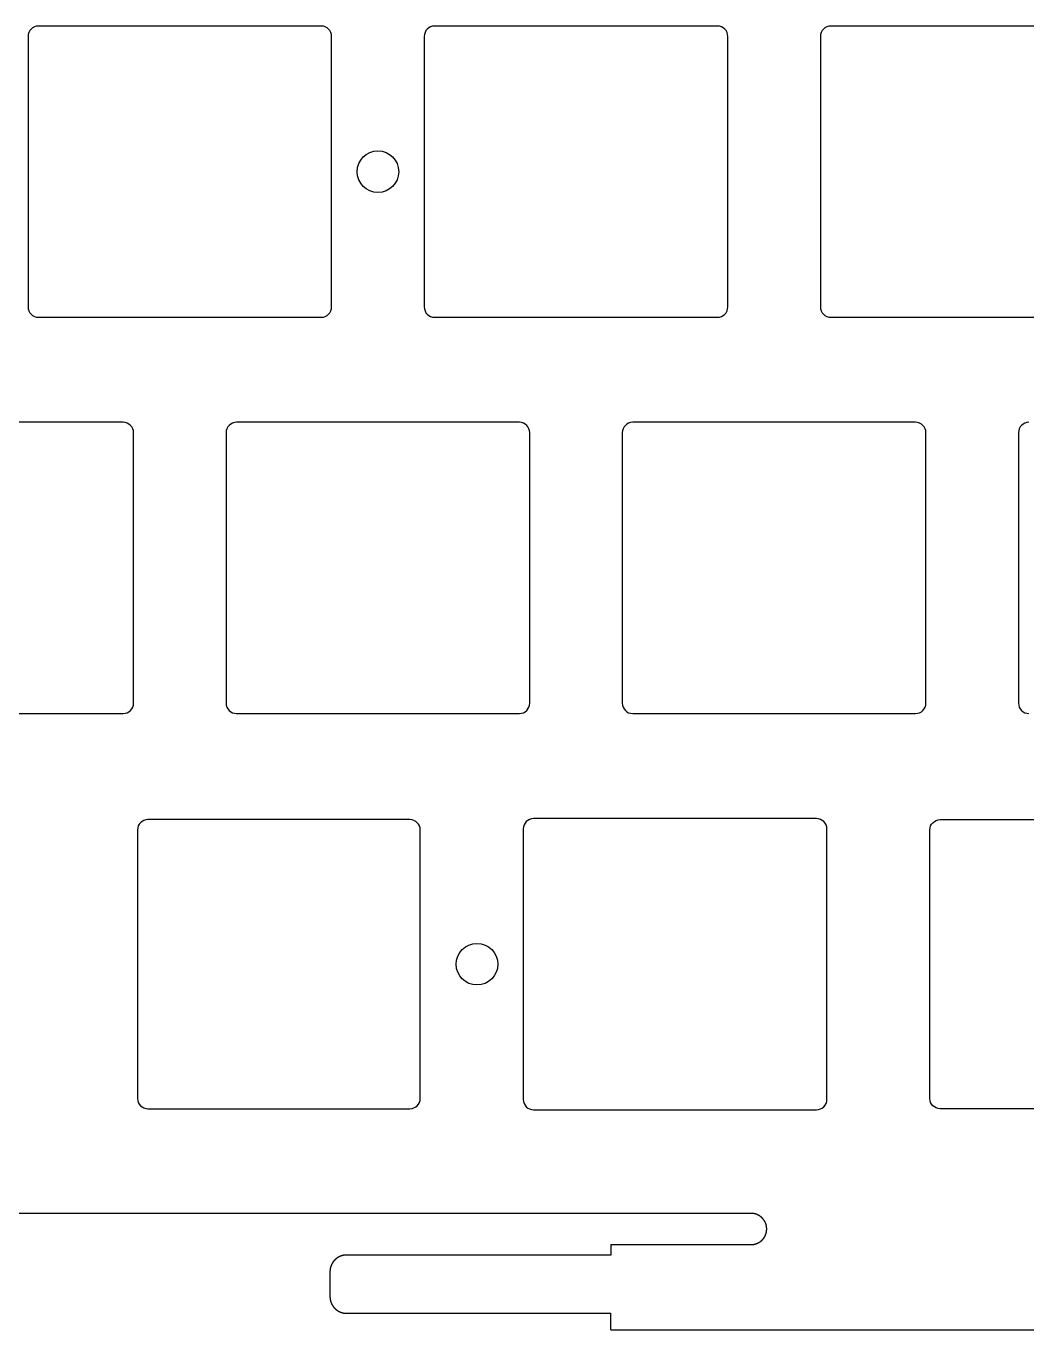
# Model space of a CAD drawing. Header units: millimetres. Extents: x -11 to 340, y -118 to 18.
# Drawn here: x 121.2 to 169.3, y -117.6 to -54.9 of the extents above; entities that cross this region are included whole.
import ezdxf

# ---------------------------------------------------------------- set-up
doc = ezdxf.new("R2010")
doc.units = ezdxf.units.MM
doc.header["$MEASUREMENT"] = 0
doc.layers.get('0').update_dxf_attribs({"linetype": 'CONTINUOUS'})
doc.layers.add('BLACK', color=7, linetype='CONTINUOUS')

msp = doc.modelspace()

# ---------------------------------------------------------------- linework, layer by layer
for points in [[(126.55, -106.4625, 0.414212391), (127.05, -106.9625), (139.65, -106.9625, 0.414212391), (140.15, -106.4625), (140.15, -93.5625, 0.414212391), (139.65, -93.0625), (127.05, -93.0625, 0.414212391), (126.55, -93.5625)], [(159.2, -93.0125), (145.6, -93.0125, 0.414212391), (145.1, -93.5125), (145.1, -106.5125, 0.414212391), (145.6, -107.0125), (159.2, -107.0125, 0.414213562), (159.7, -106.5125), (159.7, -93.5125, 0.414213562)], [(164.65, -106.4625), (164.65, -93.5625, -0.414213562), (165.15, -93.0625), (177.75, -93.0625, -0.414213562), (178.25, -93.5625), (178.25, -106.4625, -0.414213562), (177.75, -106.9625), (165.15, -106.9625, -0.414213562)]]:
    msp.add_lwpolyline(points, format="xyb", close=True)
msp.add_circle((142.875, -100.0125), 1)
at = {"layer": 'BLACK', "linetype": 'Continuous'}
for p, q in [((135.3875, -54.9125), (121.7875, -54.9125)), ((154.4375, -54.9125), (140.8375, -54.9125)), ((173.4875, -54.9125), (159.8875, -54.9125)), ((121.2875, -55.4125), (121.2875, -68.4125)), ((135.8875, -68.4125), (135.8875, -55.4125)), ((140.3375, -55.4125), (140.3375, -68.4125)), ((154.9375, -68.4125), (154.9375, -55.4125)), ((159.3875, -55.4125), (159.3875, -68.4125)), ((121.7875, -68.9125), (135.3875, -68.9125)), ((140.8375, -68.9125), (154.4375, -68.9125)), ((159.8875, -68.9125), (173.4875, -68.9125)), ((125.8625, -73.9625), (112.2625, -73.9625)), ((144.9125, -73.9625), (131.3125, -73.9625)), ((163.9625, -73.9625), (150.3625, -73.9625)), ((126.3625, -87.4625), (126.3625, -74.4625)), ((130.8125, -74.4625), (130.8125, -87.4625)), ((145.4125, -87.4625), (145.4125, -74.4625)), ((149.8625, -74.4625), (149.8625, -87.4625)), ((164.4625, -87.4625), (164.4625, -74.4625)), ((168.9125, -74.4625), (168.9125, -87.4625)), ((112.2625, -87.9625), (125.8625, -87.9625)), ((131.3125, -87.9625), (144.9125, -87.9625)), ((150.3625, -87.9625), (163.9625, -87.9625)), ((156.05625, -111.9925), (111.82757, -111.9925)), ((156.057047, -111.9925), (156.05625, -111.9925)), ((156.060964, -111.992515), (156.057047, -111.9925)), ((156.064876, -111.992549), (156.060964, -111.992515)), ((156.068789, -111.992603), (156.064876, -111.992549)), ((156.072697, -111.992677), (156.068789, -111.992603)), ((156.076604, -111.992771), (156.072697, -111.992677)), ((156.080507, -111.992885), (156.076604, -111.992771)), ((156.084409, -111.993019), (156.080507, -111.992885)), ((156.088306, -111.993173), (156.084409, -111.993019)), ((156.092204, -111.993347), (156.088306, -111.993173)), ((156.096096, -111.99354), (156.092204, -111.993347)), ((156.099987, -111.993754), (156.096096, -111.99354)), ((156.103873, -111.993988), (156.099987, -111.993754)), ((156.107759, -111.994241), (156.103873, -111.993988)), ((156.11164, -111.994514), (156.107759, -111.994241)), ((156.11552, -111.994808), (156.11164, -111.994514)), ((156.119394, -111.995121), (156.11552, -111.994808)), ((156.123268, -111.995453), (156.119394, -111.995121)), ((156.127136, -111.995806), (156.123268, -111.995453)), ((156.131003, -111.996179), (156.127136, -111.995806)), ((156.134864, -111.996571), (156.131003, -111.996179)), ((156.138725, -111.996983), (156.134864, -111.996571)), ((156.14258, -111.997415), (156.138725, -111.996983)), ((156.146433, -111.997866), (156.14258, -111.997415)), ((156.150281, -111.998338), (156.146433, -111.997866)), ((156.154128, -111.998829), (156.150281, -111.998338)), ((156.157968, -111.99934), (156.154128, -111.998829)), ((156.161808, -111.99987), (156.157968, -111.99934)), ((156.165641, -112.00042), (156.161808, -111.99987)), ((156.169472, -112.00099), (156.165641, -112.00042)), ((156.173298, -112.00158), (156.169472, -112.00099)), ((156.177121, -112.002189), (156.173298, -112.00158)), ((156.180939, -112.002818), (156.177121, -112.002189)), ((156.184754, -112.003466), (156.180939, -112.002818)), ((156.188563, -112.004134), (156.184754, -112.003466)), ((156.192371, -112.004822), (156.188563, -112.004134)), ((156.196171, -112.005529), (156.192371, -112.004822)), ((156.19997, -112.006256), (156.196171, -112.005529)), ((156.203762, -112.007002), (156.19997, -112.006256)), ((156.207551, -112.007768), (156.203762, -112.007002)), ((156.211334, -112.008553), (156.207551, -112.007768)), ((156.215115, -112.009358), (156.211334, -112.008553)), ((156.218888, -112.010182), (156.215115, -112.009358)), ((156.222659, -112.011026), (156.218888, -112.010182)), ((156.226423, -112.011889), (156.222659, -112.011026)), ((156.230184, -112.012772), (156.226423, -112.011889)), ((156.233938, -112.013674), (156.230184, -112.012772)), ((156.23769, -112.014596), (156.233938, -112.013674)), ((156.241433, -112.015536), (156.23769, -112.014596)), ((156.245174, -112.016496), (156.241433, -112.015536)), ((156.248908, -112.017476), (156.245174, -112.016496)), ((156.252638, -112.018475), (156.248908, -112.017476)), ((156.256361, -112.019492), (156.252638, -112.018475)), ((156.26008, -112.02053), (156.256361, -112.019492)), ((156.263792, -112.021586), (156.26008, -112.02053)), ((156.2675, -112.022662), (156.263792, -112.021586)), ((156.2712, -112.023757), (156.2675, -112.022662)), ((156.274897, -112.024871), (156.2712, -112.023757)), ((156.278586, -112.026004), (156.274897, -112.024871)), ((156.282271, -112.027157), (156.278586, -112.026004)), ((156.285947, -112.028328), (156.282271, -112.027157)), ((156.28962, -112.029519), (156.285947, -112.028328)), ((156.293285, -112.030728), (156.28962, -112.029519)), ((156.296945, -112.031957), (156.293285, -112.030728)), ((156.300597, -112.033204), (156.296945, -112.031957)), ((156.304244, -112.034471), (156.300597, -112.033204)), ((156.307883, -112.035756), (156.304244, -112.034471)), ((156.311518, -112.037061), (156.307883, -112.035756)), ((156.315144, -112.038384), (156.311518, -112.037061)), ((156.318765, -112.039726), (156.315144, -112.038384)), ((156.322377, -112.041087), (156.318765, -112.039726)), ((156.325984, -112.042467), (156.322377, -112.041087)), ((156.329582, -112.043865), (156.325984, -112.042467)), ((156.333176, -112.045282), (156.329582, -112.043865)), ((156.33676, -112.046718), (156.333176, -112.045282)), ((156.340338, -112.048173), (156.33676, -112.046718)), ((156.343908, -112.049646), (156.340338, -112.048173)), ((156.347472, -112.051138), (156.343908, -112.049646)), ((156.351027, -112.052648), (156.347472, -112.051138)), ((156.354576, -112.054177), (156.351027, -112.052648)), ((156.358115, -112.055724), (156.354576, -112.054177)), ((156.361649, -112.057291), (156.358115, -112.055724)), ((156.365172, -112.058875), (156.361649, -112.057291)), ((156.36869, -112.060478), (156.365172, -112.058875)), ((156.372198, -112.062098), (156.36869, -112.060478)), ((156.3757, -112.063738), (156.372198, -112.062098)), ((156.379191, -112.065395), (156.3757, -112.063738)), ((156.382676, -112.067072), (156.379191, -112.065395)), ((156.386151, -112.068765), (156.382676, -112.067072)), ((156.389619, -112.070478), (156.386151, -112.068765)), ((156.393077, -112.072208), (156.389619, -112.070478)), ((156.396528, -112.073957), (156.393077, -112.072208)), ((156.399969, -112.075723), (156.396528, -112.073957)), ((156.403403, -112.077507), (156.399969, -112.075723)), ((156.406826, -112.079309), (156.403403, -112.077507)), ((156.410241, -112.08113), (156.406826, -112.079309)), ((156.413646, -112.082967), (156.410241, -112.08113)), ((156.417043, -112.084824), (156.413646, -112.082967)), ((156.42043, -112.086697), (156.417043, -112.084824)), ((156.423808, -112.088588), (156.42043, -112.086697)), ((156.427176, -112.090497), (156.423808, -112.088588)), ((156.430536, -112.092424), (156.427176, -112.090497)), ((156.433884, -112.094368), (156.430536, -112.092424)), ((156.437224, -112.096329), (156.433884, -112.094368)), ((156.440553, -112.098308), (156.437224, -112.096329)), ((156.443874, -112.100305), (156.440553, -112.098308)), ((156.447183, -112.102318), (156.443874, -112.100305)), ((156.450483, -112.10435), (156.447183, -112.102318)), ((156.453772, -112.106398), (156.450483, -112.10435)), ((156.457052, -112.108463), (156.453772, -112.106398)), ((156.46032, -112.110546), (156.457052, -112.108463)), ((156.463579, -112.112646), (156.46032, -112.110546)), ((156.466827, -112.114762), (156.463579, -112.112646)), ((156.470064, -112.116896), (156.466827, -112.114762)), ((156.47329, -112.119046), (156.470064, -112.116896)), ((156.476506, -112.121214), (156.47329, -112.119046)), ((156.479711, -112.123398), (156.476506, -112.121214)), ((156.482905, -112.125599), (156.479711, -112.123398)), ((156.486087, -112.127816), (156.482905, -112.125599)), ((156.489259, -112.13005), (156.486087, -112.127816)), ((156.492419, -112.1323), (156.489259, -112.13005)), ((156.495568, -112.134568), (156.492419, -112.1323)), ((156.498705, -112.136851), (156.495568, -112.134568)), ((156.501831, -112.139151), (156.498705, -112.136851)), ((156.504945, -112.141467), (156.501831, -112.139151)), ((156.508047, -112.143799), (156.504945, -112.141467)), ((156.511138, -112.146148), (156.508047, -112.143799)), ((156.514217, -112.148512), (156.511138, -112.146148)), ((156.517283, -112.150893), (156.514217, -112.148512)), ((156.520338, -112.153289), (156.517283, -112.150893)), ((156.52338, -112.155701), (156.520338, -112.153289)), ((156.52641, -112.15813), (156.52338, -112.155701)), ((156.529427, -112.160573), (156.52641, -112.15813)), ((156.532433, -112.163033), (156.529427, -112.160573)), ((156.535425, -112.165508), (156.532433, -112.163033)), ((156.538405, -112.167998), (156.535425, -112.165508)), ((156.541373, -112.170504), (156.538405, -112.167998)), ((156.544327, -112.173026), (156.541373, -112.170504)), ((156.547269, -112.175562), (156.544327, -112.173026)), ((156.550197, -112.178114), (156.547269, -112.175562)), ((156.553113, -112.180681), (156.550197, -112.178114)), ((156.556015, -112.183263), (156.553113, -112.180681)), ((156.558904, -112.18586), (156.556015, -112.183263)), ((156.56178, -112.188472), (156.558904, -112.18586)), ((156.564642, -112.191099), (156.56178, -112.188472)), ((156.567491, -112.19374), (156.564642, -112.191099)), ((156.570326, -112.196397), (156.567491, -112.19374)), ((156.573148, -112.199067), (156.570326, -112.196397)), ((156.575955, -112.201753), (156.573148, -112.199067)), ((156.578749, -112.204452), (156.575955, -112.201753)), ((156.581529, -112.207166), (156.578749, -112.204452)), ((156.584295, -112.209895), (156.581529, -112.207166)), ((156.587047, -112.212637), (156.584295, -112.209895)), ((156.592508, -112.218165), (156.587047, -112.212637)), ((156.597912, -112.223748), (156.592508, -112.218165)), ((156.603258, -112.229386), (156.597912, -112.223748)), ((156.608545, -112.235078), (156.603258, -112.229386)), ((156.613772, -112.240824), (156.608545, -112.235078)), ((156.61894, -112.246624), (156.613772, -112.240824)), ((156.624048, -112.252475), (156.61894, -112.246624)), ((156.629094, -112.258379), (156.624048, -112.252475)), ((156.634079, -112.264333), (156.629094, -112.258379)), ((156.639001, -112.270337), (156.634079, -112.264333)), ((156.643861, -112.276391), (156.639001, -112.270337)), ((156.648657, -112.282494), (156.643861, -112.276391)), ((156.65339, -112.288645), (156.648657, -112.282494)), ((156.658057, -112.294843), (156.65339, -112.288645)), ((156.66266, -112.301087), (156.658057, -112.294843)), ((156.667198, -112.307378), (156.66266, -112.301087)), ((156.671669, -112.313714), (156.667198, -112.307378)), ((156.676074, -112.320094), (156.671669, -112.313714)), ((156.680412, -112.326517), (156.676074, -112.320094)), ((156.684682, -112.332984), (156.680412, -112.326517)), ((156.688884, -112.339493), (156.684682, -112.332984)), ((156.693019, -112.346044), (156.688884, -112.339493)), ((156.697084, -112.352635), (156.693019, -112.346044)), ((156.70108, -112.359266), (156.697084, -112.352635)), ((156.705006, -112.365936), (156.70108, -112.359266)), ((156.708863, -112.372645), (156.705006, -112.365936)), ((156.712649, -112.379392), (156.708863, -112.372645)), ((156.716364, -112.386176), (156.712649, -112.379392)), ((156.720007, -112.392996), (156.716364, -112.386176)), ((156.72358, -112.399852), (156.720007, -112.392996)), ((156.72708, -112.406743), (156.72358, -112.399852)), ((156.730508, -112.413668), (156.72708, -112.406743)), ((156.733864, -112.420627), (156.730508, -112.413668)), ((156.737146, -112.427618), (156.733864, -112.420627)), ((156.740356, -112.434642), (156.737146, -112.427618)), ((156.743492, -112.441697), (156.740356, -112.434642)), ((156.746554, -112.448782), (156.743492, -112.441697)), ((156.749542, -112.455898), (156.746554, -112.448782)), ((156.752456, -112.463043), (156.749542, -112.455898)), ((156.755295, -112.470217), (156.752456, -112.463043)), ((156.758059, -112.477419), (156.755295, -112.470217)), ((156.760749, -112.484648), (156.758059, -112.477419)), ((156.763362, -112.491903), (156.760749, -112.484648)), ((156.765901, -112.499185), (156.763362, -112.491903)), ((156.768363, -112.506493), (156.765901, -112.499185)), ((156.77075, -112.513825), (156.768363, -112.506493)), ((156.77306, -112.521181), (156.77075, -112.513825)), ((156.775295, -112.528561), (156.77306, -112.521181)), ((156.777452, -112.535964), (156.775295, -112.528561)), ((156.779533, -112.543389), (156.777452, -112.535964)), ((156.781537, -112.550836), (156.779533, -112.543389)), ((156.783464, -112.558304), (156.781537, -112.550836)), ((156.785314, -112.565792), (156.783464, -112.558304)), ((156.787086, -112.573301), (156.785314, -112.565792)), ((156.788781, -112.580829), (156.787086, -112.573301)), ((156.790398, -112.588376), (156.788781, -112.580829)), ((156.791937, -112.595941), (156.790398, -112.588376)), ((156.793399, -112.603524), (156.791937, -112.595941)), ((156.794782, -112.611124), (156.793399, -112.603524)), ((156.796087, -112.618741), (156.794782, -112.611124)), ((156.797314, -112.626375), (156.796087, -112.618741)), ((156.798463, -112.634024), (156.797314, -112.626375)), ((156.799533, -112.641688), (156.798463, -112.634024)), ((156.800524, -112.649367), (156.799533, -112.641688)), ((156.801437, -112.65706), (156.800524, -112.649367)), ((156.801335, -112.82883), (156.801767, -112.824975)), ((156.802271, -112.664768), (156.801437, -112.65706)), ((156.801767, -112.824975), (156.802179, -112.821115)), ((156.802179, -112.821115), (156.802571, -112.817253)), ((156.803025, -112.672488), (156.802271, -112.664768)), ((156.802571, -112.817253), (156.802944, -112.813386)), ((156.802944, -112.813386), (156.803297, -112.809518)), ((156.803701, -112.680221), (156.803025, -112.672488)), ((156.803297, -112.809518), (156.803629, -112.805644)), ((156.803629, -112.805644), (156.803942, -112.80177)), ((156.804298, -112.687967), (156.803701, -112.680221)), ((156.803942, -112.80177), (156.804236, -112.79789)), ((156.804236, -112.79789), (156.804509, -112.794009)), ((156.804815, -112.695725), (156.804298, -112.687967)), ((156.804509, -112.794009), (156.804762, -112.790124)), ((156.804762, -112.790124), (156.804996, -112.786237)), ((156.805253, -112.703494), (156.804815, -112.695725)), ((156.804996, -112.786237), (156.80521, -112.782346)), ((156.80521, -112.782346), (156.805403, -112.778454)), ((156.805612, -112.711275), (156.805253, -112.703494)), ((156.805403, -112.778454), (156.805577, -112.774557)), ((156.805577, -112.774557), (156.805731, -112.770659)), ((156.805891, -112.719066), (156.805612, -112.711275)), ((156.805731, -112.770659), (156.805865, -112.766757)), ((156.805865, -112.766757), (156.805979, -112.762854)), ((156.80609, -112.726868), (156.805891, -112.719066)), ((156.805979, -112.762854), (156.806073, -112.758947)), ((156.806073, -112.758947), (156.806147, -112.755039)), ((156.80621, -112.734679), (156.80609, -112.726868)), ((156.806147, -112.755039), (156.806201, -112.751127)), ((156.806201, -112.751127), (156.806235, -112.747214)), ((156.80625, -112.7425), (156.80621, -112.734679)), ((156.806235, -112.747214), (156.80625, -112.743297)), ((156.80625, -112.743297), (156.80625, -112.7425)), ((156.284926, -113.457), (156.292258, -113.454613)), ((156.292258, -113.454613), (156.299565, -113.452151)), ((156.299565, -113.452151), (156.306847, -113.449612)), ((156.306847, -113.449612), (156.314103, -113.446999)), ((156.314103, -113.446999), (156.321332, -113.444309)), ((156.321332, -113.444309), (156.328534, -113.441545)), ((156.328534, -113.441545), (156.335707, -113.438706)), ((156.335707, -113.438706), (156.342852, -113.435792)), ((156.342852, -113.435792), (156.349968, -113.432804)), ((156.349968, -113.432804), (156.357054, -113.429742)), ((156.357054, -113.429742), (156.364109, -113.426606)), ((156.364109, -113.426606), (156.371132, -113.423397)), ((156.371132, -113.423397), (156.378123, -113.420114)), ((156.378123, -113.420114), (156.385082, -113.416758)), ((156.385082, -113.416758), (156.392007, -113.41333)), ((156.392007, -113.41333), (156.398898, -113.40983)), ((156.398898, -113.40983), (156.405754, -113.406258)), ((156.405754, -113.406258), (156.412574, -113.402614)), ((156.412574, -113.402614), (156.419358, -113.398899)), ((156.419358, -113.398899), (156.426105, -113.395113)), ((156.426105, -113.395113), (156.432814, -113.391256)), ((156.432814, -113.391256), (156.439484, -113.38733)), ((156.439484, -113.38733), (156.446116, -113.383334)), ((156.446116, -113.383334), (156.452707, -113.379269)), ((156.452707, -113.379269), (156.459257, -113.375135)), ((156.459257, -113.375135), (156.465766, -113.370932)), ((156.465766, -113.370932), (156.472233, -113.366662)), ((156.472233, -113.366662), (156.478657, -113.362324)), ((156.478657, -113.362324), (156.485037, -113.357919)), ((156.485037, -113.357919), (156.491372, -113.353448)), ((156.491372, -113.353448), (156.497663, -113.34891)), ((156.497663, -113.34891), (156.503908, -113.344308)), ((156.503908, -113.344308), (156.510106, -113.33964)), ((156.510106, -113.33964), (156.516256, -113.334907)), ((156.516256, -113.334907), (156.522359, -113.330111)), ((156.522359, -113.330111), (156.528413, -113.325252)), ((156.528413, -113.325252), (156.534417, -113.320329)), ((156.534417, -113.320329), (156.540372, -113.315344)), ((156.540372, -113.315344), (156.546275, -113.310298)), ((156.546275, -113.310298), (156.552126, -113.305191)), ((156.552126, -113.305191), (156.557926, -113.300023)), ((156.557926, -113.300023), (156.563672, -113.294795)), ((156.563672, -113.294795), (156.569364, -113.289508)), ((156.569364, -113.289508), (156.575003, -113.284162)), ((156.575003, -113.284162), (156.580586, -113.278758)), ((156.580586, -113.278758), (156.586113, -113.273297)), ((156.586113, -113.273297), (156.588855, -113.270545)), ((156.588855, -113.270545), (156.591584, -113.267779)), ((156.591584, -113.267779), (156.594298, -113.264999)), ((156.594298, -113.264999), (156.596998, -113.262206)), ((156.596998, -113.262206), (156.599683, -113.259398)), ((156.599683, -113.259398), (156.602354, -113.256576)), ((156.602354, -113.256576), (156.60501, -113.253741)), ((156.60501, -113.253741), (156.607651, -113.250892)), ((156.607651, -113.250892), (156.610278, -113.24803)), ((156.610278, -113.24803), (156.61289, -113.245154)), ((156.61289, -113.245154), (156.615487, -113.242265)), ((156.615487, -113.242265), (156.618069, -113.239363)), ((156.618069, -113.239363), (156.620636, -113.236448)), ((156.620636, -113.236448), (156.623188, -113.233519)), ((156.623188, -113.233519), (156.625724, -113.230577)), ((156.625724, -113.230577), (156.628246, -113.227623)), ((156.628246, -113.227623), (156.630752, -113.224656)), ((156.630752, -113.224656), (156.633242, -113.221676)), ((156.633242, -113.221676), (156.635717, -113.218683)), ((156.635717, -113.218683), (156.638177, -113.215678)), ((156.638177, -113.215678), (156.64062, -113.21266)), ((156.64062, -113.21266), (156.643049, -113.20963)), ((156.643049, -113.20963), (156.645461, -113.206588)), ((156.645461, -113.206588), (156.647857, -113.203533)), ((156.647857, -113.203533), (156.650238, -113.200467)), ((156.650238, -113.200467), (156.652602, -113.197388)), ((156.652602, -113.197388), (156.654951, -113.194298)), ((156.654951, -113.194298), (156.657283, -113.191195)), ((156.657283, -113.191195), (156.659599, -113.188081)), ((156.659599, -113.188081), (156.661899, -113.184955)), ((156.661899, -113.184955), (156.664182, -113.181818)), ((156.664182, -113.181818), (156.66645, -113.178669)), ((156.66645, -113.178669), (156.6687, -113.175509)), ((156.6687, -113.175509), (156.670934, -113.172337)), ((156.670934, -113.172337), (156.673151, -113.169155)), ((156.673151, -113.169155), (156.675353, -113.165961)), ((156.675353, -113.165961), (156.677536, -113.162757)), ((156.677536, -113.162757), (156.679704, -113.159541)), ((156.679704, -113.159541), (156.681854, -113.156315)), ((156.681854, -113.156315), (156.683988, -113.153077)), ((156.683988, -113.153077), (156.686104, -113.14983)), ((156.686104, -113.14983), (156.688204, -113.146571)), ((156.688204, -113.146571), (156.690287, -113.143302)), ((156.690287, -113.143302), (156.692352, -113.140023)), ((156.692352, -113.140023), (156.6944, -113.136734)), ((156.6944, -113.136734), (156.696432, -113.133433)), ((156.696432, -113.133433), (156.698445, -113.130124)), ((156.698445, -113.130124), (156.700442, -113.126804)), ((156.700442, -113.126804), (156.702421, -113.123475)), ((156.702421, -113.123475), (156.704382, -113.120134)), ((156.704382, -113.120134), (156.706326, -113.116786)), ((156.706326, -113.116786), (156.708253, -113.113426)), ((156.708253, -113.113426), (156.710162, -113.110059)), ((156.710162, -113.110059), (156.712053, -113.10668)), ((156.712053, -113.10668), (156.713926, -113.103294)), ((156.713926, -113.103294), (156.715783, -113.099896)), ((156.715783, -113.099896), (156.71762, -113.096491)), ((156.71762, -113.096491), (156.719441, -113.093076)), ((156.719441, -113.093076), (156.721243, -113.089653)), ((156.721243, -113.089653), (156.723027, -113.08622)), ((156.723027, -113.08622), (156.724793, -113.082779)), ((156.724793, -113.082779), (156.726542, -113.079328)), ((156.726542, -113.079328), (156.728272, -113.07587)), ((156.728272, -113.07587), (156.729985, -113.072402)), ((156.729985, -113.072402), (156.731678, -113.068927)), ((156.731678, -113.068927), (156.733355, -113.065442)), ((156.733355, -113.065442), (156.735012, -113.06195)), ((156.735012, -113.06195), (156.736652, -113.058448)), ((156.736652, -113.058448), (156.738272, -113.05494)), ((156.738272, -113.05494), (156.739875, -113.051423)), ((156.739875, -113.051423), (156.741459, -113.047899)), ((156.741459, -113.047899), (156.743026, -113.044365)), ((156.743026, -113.044365), (156.744573, -113.040826)), ((156.744573, -113.040826), (156.746102, -113.037277)), ((156.746102, -113.037277), (156.747612, -113.033722)), ((156.747612, -113.033722), (156.749104, -113.030158)), ((156.749104, -113.030158), (156.750577, -113.026589)), ((156.750577, -113.026589), (156.752032, -113.02301)), ((156.752032, -113.02301), (156.753468, -113.019426)), ((156.753468, -113.019426), (156.754885, -113.015833)), ((156.754885, -113.015833), (156.756283, -113.012234)), ((156.756283, -113.012234), (156.757663, -113.008627)), ((156.757663, -113.008627), (156.759024, -113.005015)), ((156.759024, -113.005015), (156.760366, -113.001394)), ((156.760366, -113.001394), (156.761689, -112.997768)), ((156.761689, -112.997768), (156.762994, -112.994134)), ((156.762994, -112.994134), (156.764279, -112.990495)), ((156.764279, -112.990495), (156.765546, -112.986847)), ((156.765546, -112.986847), (156.766793, -112.983195)), ((156.766793, -112.983195), (156.768022, -112.979535)), ((156.768022, -112.979535), (156.769231, -112.975871)), ((156.769231, -112.975871), (156.770422, -112.972198)), ((156.770422, -112.972198), (156.771593, -112.968521)), ((156.771593, -112.968521), (156.772746, -112.964836)), ((156.772746, -112.964836), (156.773879, -112.961148)), ((156.773879, -112.961148), (156.774993, -112.957451)), ((156.774993, -112.957451), (156.776088, -112.95375)), ((156.776088, -112.95375), (156.777164, -112.950042)), ((156.777164, -112.950042), (156.77822, -112.946331)), ((156.77822, -112.946331), (156.779258, -112.942611)), ((156.779258, -112.942611), (156.780275, -112.938888)), ((156.780275, -112.938888), (156.781274, -112.935158)), ((156.781274, -112.935158), (156.782254, -112.931425)), ((156.782254, -112.931425), (156.783214, -112.927684)), ((156.783214, -112.927684), (156.784154, -112.92394)), ((156.784154, -112.92394), (156.785076, -112.920189)), ((156.785076, -112.920189), (156.785978, -112.916435)), ((156.785978, -112.916435), (156.786861, -112.912673)), ((156.786861, -112.912673), (156.787724, -112.908909)), ((156.787724, -112.908909), (156.788568, -112.905138)), ((156.788568, -112.905138), (156.789392, -112.901365)), ((156.789392, -112.901365), (156.790197, -112.897584)), ((156.790197, -112.897584), (156.790982, -112.893802)), ((156.790982, -112.893802), (156.791748, -112.890012)), ((156.791748, -112.890012), (156.792494, -112.88622)), ((156.792494, -112.88622), (156.793221, -112.882421)), ((156.793221, -112.882421), (156.793928, -112.878621)), ((156.793928, -112.878621), (156.794616, -112.874814)), ((156.794616, -112.874814), (156.795284, -112.871005)), ((156.795284, -112.871005), (156.795932, -112.867189)), ((156.795932, -112.867189), (156.796561, -112.863372)), ((156.796561, -112.863372), (156.79717, -112.859548)), ((156.79717, -112.859548), (156.79776, -112.855723)), ((156.79776, -112.855723), (156.79833, -112.851891)), ((156.79833, -112.851891), (156.79888, -112.848058)), ((156.79888, -112.848058), (156.79941, -112.844219)), ((156.79941, -112.844219), (156.799921, -112.840378)), ((156.799921, -112.840378), (156.800412, -112.836531)), ((156.800412, -112.836531), (156.800884, -112.832684)), ((156.800884, -112.832684), (156.801335, -112.82883)), ((136.244368, -114.081366), (136.237269, -114.085017)), ((136.251502, -114.077786), (136.244368, -114.081366)), ((136.25867, -114.074278), (136.251502, -114.077786)), ((136.265871, -114.070844), (136.25867, -114.074278)), ((136.273104, -114.067482), (136.265871, -114.070844)), ((136.28037, -114.064194), (136.273104, -114.067482)), ((136.287666, -114.060979), (136.28037, -114.064194)), ((136.294993, -114.057838), (136.287666, -114.060979)), ((136.30235, -114.054772), (136.294993, -114.057838)), ((136.309736, -114.051779), (136.30235, -114.054772)), ((136.317151, -114.048862), (136.309736, -114.051779)), ((136.324594, -114.046019), (136.317151, -114.048862)), ((136.332064, -114.043251), (136.324594, -114.046019)), ((136.33956, -114.040559), (136.332064, -114.043251)), ((136.347083, -114.037942), (136.33956, -114.040559)), ((136.35463, -114.035401), (136.347083, -114.037942)), ((136.362203, -114.032936), (136.35463, -114.035401)), ((136.3698, -114.030547), (136.362203, -114.032936)), ((136.37742, -114.028235), (136.3698, -114.030547)), ((136.385064, -114.025999), (136.37742, -114.028235)), ((136.39273, -114.02384), (136.385064, -114.025999)), ((136.400417, -114.021757), (136.39273, -114.02384)), ((136.408126, -114.019752), (136.400417, -114.021757)), ((136.415856, -114.017824), (136.408126, -114.019752)), ((136.423606, -114.015973), (136.415856, -114.017824)), ((136.431375, -114.0142), (136.423606, -114.015973)), ((136.439164, -114.012504), (136.431375, -114.0142)), ((136.44697, -114.010886), (136.439164, -114.012504)), ((136.454795, -114.009346), (136.44697, -114.010886)), ((136.462638, -114.007884), (136.454795, -114.009346)), ((136.470497, -114.0065), (136.462638, -114.007884)), ((136.478373, -114.005194), (136.470497, -114.0065)), ((136.486265, -114.003967), (136.478373, -114.005194)), ((136.494172, -114.002818), (136.486265, -114.003967)), ((136.502095, -114.001748), (136.494172, -114.002818)), ((136.510032, -114.000756), (136.502095, -114.001748)), ((136.517983, -113.999843), (136.510032, -114.000756)), ((136.525947, -113.999009), (136.517983, -113.999843)), ((136.533925, -113.998254), (136.525947, -113.999009)), ((136.541916, -113.997578), (136.533925, -113.998254)), ((136.549919, -113.996982), (136.541916, -113.997578)), ((136.557934, -113.996464), (136.549919, -113.996982)), ((136.56596, -113.996026), (136.557934, -113.996464)), ((136.573998, -113.995667), (136.56596, -113.996026)), ((136.582046, -113.995388), (136.573998, -113.995667)), ((136.590104, -113.995189), (136.582046, -113.995388)), ((136.598172, -113.995069), (136.590104, -113.995189)), ((136.60625, -113.995029), (136.598172, -113.995069)), ((149.30625, -113.995029), (136.60625, -113.995029)), ((149.30625, -113.4925), (149.30625, -113.995029)), ((149.30625, -113.4925), (156.05625, -113.4925)), ((156.05625, -113.4925), (156.064071, -113.49246)), ((156.064071, -113.49246), (156.071882, -113.49234)), ((156.071882, -113.49234), (156.079684, -113.492141)), ((156.079684, -113.492141), (156.087475, -113.491862)), ((156.087475, -113.491862), (156.095256, -113.491503)), ((156.095256, -113.491503), (156.103025, -113.491065)), ((156.103025, -113.491065), (156.110783, -113.490548)), ((156.110783, -113.490548), (156.118529, -113.489951)), ((156.118529, -113.489951), (156.126262, -113.489275)), ((156.126262, -113.489275), (156.133983, -113.488521)), ((156.133983, -113.488521), (156.14169, -113.487687)), ((156.14169, -113.487687), (156.149383, -113.486774)), ((156.149383, -113.486774), (156.157062, -113.485783)), ((156.157062, -113.485783), (156.164726, -113.484713)), ((156.164726, -113.484713), (156.172376, -113.483564)), ((156.172376, -113.483564), (156.180009, -113.482337)), ((156.180009, -113.482337), (156.187626, -113.481032)), ((156.187626, -113.481032), (156.195226, -113.479649)), ((156.195226, -113.479649), (156.202809, -113.478187)), ((156.202809, -113.478187), (156.210375, -113.476648)), ((156.210375, -113.476648), (156.217922, -113.475031)), ((156.217922, -113.475031), (156.22545, -113.473336)), ((156.22545, -113.473336), (156.232958, -113.471564)), ((156.232958, -113.471564), (156.240447, -113.469714)), ((156.240447, -113.469714), (156.247915, -113.467787)), ((156.247915, -113.467787), (156.255362, -113.465783)), ((156.255362, -113.465783), (156.262787, -113.463702)), ((156.262787, -113.463702), (156.270189, -113.461545)), ((156.270189, -113.461545), (156.277569, -113.459311)), ((156.277569, -113.459311), (156.284926, -113.457)), ((135.811155, -114.705939), (135.810724, -114.709923)), ((135.811606, -114.701957), (135.811155, -114.705939)), ((135.812077, -114.69798), (135.811606, -114.701957)), ((135.812568, -114.694004), (135.812077, -114.69798)), ((135.813078, -114.690035), (135.812568, -114.694004)), ((135.813608, -114.686066), (135.813078, -114.690035)), ((135.814158, -114.682104), (135.813608, -114.686066)), ((135.814728, -114.678143), (135.814158, -114.682104)), ((135.815317, -114.674189), (135.814728, -114.678143)), ((135.815926, -114.670235), (135.815317, -114.674189)), ((135.816554, -114.666289), (135.815926, -114.670235)), ((135.817203, -114.662344), (135.816554, -114.666289)), ((135.81787, -114.658405), (135.817203, -114.662344)), ((135.818558, -114.654468), (135.81787, -114.658405)), ((135.819265, -114.650538), (135.818558, -114.654468)), ((135.819992, -114.646609), (135.819265, -114.650538)), ((135.820737, -114.642688), (135.819992, -114.646609)), ((135.821503, -114.638768), (135.820737, -114.642688)), ((135.822288, -114.634855), (135.821503, -114.638768)), ((135.823093, -114.630945), (135.822288, -114.634855)), ((135.823917, -114.627041), (135.823093, -114.630945)), ((135.824761, -114.623139), (135.823917, -114.627041)), ((135.825624, -114.619245), (135.824761, -114.623139)), ((135.826507, -114.615353), (135.825624, -114.619245)), ((135.827409, -114.611469), (135.826507, -114.615353)), ((135.82833, -114.607587), (135.827409, -114.611469)), ((135.829271, -114.603712), (135.82833, -114.607587)), ((135.830231, -114.59984), (135.829271, -114.603712)), ((135.831211, -114.595976), (135.830231, -114.59984)), ((135.83221, -114.592114), (135.831211, -114.595976)), ((135.833228, -114.58826), (135.83221, -114.592114)), ((135.834265, -114.584409), (135.833228, -114.58826)), ((135.835322, -114.580566), (135.834265, -114.584409)), ((135.836398, -114.576726), (135.835322, -114.580566)), ((135.837493, -114.572894), (135.836398, -114.576726)), ((135.838608, -114.569065), (135.837493, -114.572894)), ((135.839741, -114.565244), (135.838608, -114.569065)), ((135.840894, -114.561427), (135.839741, -114.565244)), ((135.842066, -114.557618), (135.840894, -114.561427)), ((135.843257, -114.553813), (135.842066, -114.557618)), ((135.844467, -114.550016), (135.843257, -114.553813)), ((135.845697, -114.546222), (135.844467, -114.550016)), ((135.846945, -114.542438), (135.845697, -114.546222)), ((135.848212, -114.538657), (135.846945, -114.542438)), ((135.849498, -114.534884), (135.848212, -114.538657)), ((135.850804, -114.531116), (135.849498, -114.534884)), ((135.852128, -114.527357), (135.850804, -114.531116)), ((135.853471, -114.523602), (135.852128, -114.527357)), ((135.854833, -114.519856), (135.853471, -114.523602)), ((135.856214, -114.516114), (135.854833, -114.519856)), ((135.857614, -114.512381), (135.856214, -114.516114)), ((135.859032, -114.508654), (135.857614, -114.512381)), ((135.860469, -114.504935), (135.859032, -114.508654)), ((135.861926, -114.501221), (135.860469, -114.504935)), ((135.8634, -114.497516), (135.861926, -114.501221)), ((135.864894, -114.493817), (135.8634, -114.497516)), ((135.866406, -114.490126), (135.864894, -114.493817)), ((135.867937, -114.486441), (135.866406, -114.490126)), ((135.869486, -114.482766), (135.867937, -114.486441)), ((135.871054, -114.479096), (135.869486, -114.482766)), ((135.87264, -114.475436), (135.871054, -114.479096)), ((135.874245, -114.471781), (135.87264, -114.475436)), ((135.875868, -114.468136), (135.874245, -114.471781)), ((135.87751, -114.464497), (135.875868, -114.468136)), ((135.87917, -114.460868), (135.87751, -114.464497)), ((135.880848, -114.457245), (135.87917, -114.460868)), ((135.882545, -114.453632), (135.880848, -114.457245)), ((135.88426, -114.450026), (135.882545, -114.453632)), ((135.885993, -114.44643), (135.88426, -114.450026)), ((135.887745, -114.44284), (135.885993, -114.44643)), ((135.889514, -114.43926), (135.887745, -114.44284)), ((135.891302, -114.435687), (135.889514, -114.43926)), ((135.893107, -114.432125), (135.891302, -114.435687)), ((135.894931, -114.428569), (135.893107, -114.432125)), ((135.896772, -114.425024), (135.894931, -114.428569)), ((135.898632, -114.421487), (135.896772, -114.425024)), ((135.90051, -114.41796), (135.898632, -114.421487)), ((135.902405, -114.41444), (135.90051, -114.41796)), ((135.904318, -114.410931), (135.902405, -114.41444)), ((135.906249, -114.40743), (135.904318, -114.410931)), ((135.908198, -114.40394), (135.906249, -114.40743)), ((135.910164, -114.400457), (135.908198, -114.40394)), ((135.912148, -114.396986), (135.910164, -114.400457)), ((135.91415, -114.393523), (135.912148, -114.396986)), ((135.916168, -114.390071), (135.91415, -114.393523)), ((135.918205, -114.386627), (135.916168, -114.390071)), ((135.920259, -114.383194), (135.918205, -114.386627)), ((135.92233, -114.379771), (135.920259, -114.383194)), ((135.924418, -114.376358), (135.92233, -114.379771)), ((135.926525, -114.372954), (135.924418, -114.376358)), ((135.928647, -114.369562), (135.926525, -114.372954)), ((135.930788, -114.366179), (135.928647, -114.369562)), ((135.932945, -114.362807), (135.930788, -114.366179)), ((135.935119, -114.359445), (135.932945, -114.362807)), ((135.93731, -114.356095), (135.935119, -114.359445)), ((135.939519, -114.352754), (135.93731, -114.356095)), ((135.941744, -114.349425), (135.939519, -114.352754)), ((135.943986, -114.346105), (135.941744, -114.349425)), ((135.946245, -114.342798), (135.943986, -114.346105)), ((135.94852, -114.339501), (135.946245, -114.342798)), ((135.950812, -114.336215), (135.94852, -114.339501)), ((135.953121, -114.33294), (135.950812, -114.336215)), ((135.955446, -114.329678), (135.953121, -114.33294)), ((135.957788, -114.326425), (135.955446, -114.329678)), ((135.960146, -114.323185), (135.957788, -114.326425)), ((135.96252, -114.319956), (135.960146, -114.323185)), ((135.964911, -114.316739), (135.96252, -114.319956)), ((135.967318, -114.313534), (135.964911, -114.316739)), ((135.969741, -114.31034), (135.967318, -114.313534)), ((135.97218, -114.307158), (135.969741, -114.31034)), ((135.974635, -114.303989), (135.97218, -114.307158)), ((135.977106, -114.300831), (135.974635, -114.303989)), ((135.979593, -114.297686), (135.977106, -114.300831)), ((135.982096, -114.294552), (135.979593, -114.297686)), ((135.984614, -114.291432), (135.982096, -114.294552)), ((135.987149, -114.288323), (135.984614, -114.291432)), ((135.989698, -114.285227), (135.987149, -114.288323)), ((135.992264, -114.282144), (135.989698, -114.285227)), ((135.994844, -114.279073), (135.992264, -114.282144)), ((135.997441, -114.276015), (135.994844, -114.279073)), ((136.000052, -114.27297), (135.997441, -114.276015)), ((136.002679, -114.269938), (136.000052, -114.27297)), ((136.005321, -114.266919), (136.002679, -114.269938)), ((136.007978, -114.263913), (136.005321, -114.266919)), ((136.01065, -114.26092), (136.007978, -114.263913)), ((136.013337, -114.257941), (136.01065, -114.26092)), ((136.016039, -114.254975), (136.013337, -114.257941)), ((136.018756, -114.252022), (136.016039, -114.254975)), ((136.021488, -114.249083), (136.018756, -114.252022)), ((136.024234, -114.246158), (136.021488, -114.249083)), ((136.026994, -114.243246), (136.024234, -114.246158)), ((136.02977, -114.240348), (136.026994, -114.243246)), ((136.032559, -114.237464), (136.02977, -114.240348)), ((136.035363, -114.234593), (136.032559, -114.237464)), ((136.038182, -114.231737), (136.035363, -114.234593)), ((136.043861, -114.226067), (136.038182, -114.231737)), ((136.049596, -114.220454), (136.043861, -114.226067)), ((136.055386, -114.214899), (136.049596, -114.220454)), ((136.061232, -114.209401), (136.055386, -114.214899)), ((136.067131, -114.203963), (136.061232, -114.209401)), ((136.073084, -114.198584), (136.067131, -114.203963)), ((136.07909, -114.193266), (136.073084, -114.198584)), ((136.085148, -114.188008), (136.07909, -114.193266)), ((136.091258, -114.182811), (136.085148, -114.188008)), ((136.097418, -114.177676), (136.091258, -114.182811)), ((136.103628, -114.172603), (136.097418, -114.177676)), ((136.109888, -114.167593), (136.103628, -114.172603)), ((136.116196, -114.162647), (136.109888, -114.167593)), ((136.122553, -114.157765), (136.116196, -114.162647)), ((136.128956, -114.152947), (136.122553, -114.157765)), ((136.135407, -114.148194), (136.128956, -114.152947)), ((136.141903, -114.143507), (136.135407, -114.148194)), ((136.148444, -114.138885), (136.141903, -114.143507)), ((136.15503, -114.134331), (136.148444, -114.138885)), ((136.161659, -114.129843), (136.15503, -114.134331)), ((136.168332, -114.125422), (136.161659, -114.129843)), ((136.175047, -114.12107), (136.168332, -114.125422)), ((136.181804, -114.116785), (136.175047, -114.12107)), ((136.188601, -114.11257), (136.181804, -114.116785)), ((136.195439, -114.108423), (136.188601, -114.11257)), ((136.202316, -114.104346), (136.195439, -114.108423)), ((136.209232, -114.100339), (136.202316, -114.104346)), ((136.216186, -114.096402), (136.209232, -114.100339)), ((136.223177, -114.092536), (136.216186, -114.096402)), ((136.230205, -114.088741), (136.223177, -114.092536)), ((136.237269, -114.085017), (136.230205, -114.088741)), ((135.806264, -114.790256), (135.80625, -114.794301)), ((135.80625, -114.794301), (135.80625, -114.795029)), ((135.80625, -114.795029), (135.80625, -115.995029)), ((135.806298, -114.786215), (135.806264, -114.790256)), ((135.806351, -114.782174), (135.806298, -114.786215)), ((135.806425, -114.778138), (135.806351, -114.782174)), ((135.806518, -114.774102), (135.806425, -114.778138)), ((135.806632, -114.770071), (135.806518, -114.774102)), ((135.806765, -114.76604), (135.806632, -114.770071)), ((135.806919, -114.762014), (135.806765, -114.76604)), ((135.807092, -114.757988), (135.806919, -114.762014)), ((135.807286, -114.753968), (135.807092, -114.757988)), ((135.807499, -114.749948), (135.807286, -114.753968)), ((135.807732, -114.745933), (135.807499, -114.749948)), ((135.807985, -114.741918), (135.807732, -114.745933)), ((135.808258, -114.737909), (135.807985, -114.741918)), ((135.808551, -114.733901), (135.808258, -114.737909)), ((135.808863, -114.729898), (135.808551, -114.733901)), ((135.809196, -114.725895), (135.808863, -114.729898)), ((135.809548, -114.721899), (135.809196, -114.725895)), ((135.80992, -114.717903), (135.809548, -114.721899)), ((135.810312, -114.713912), (135.80992, -114.717903)), ((135.810724, -114.709923), (135.810312, -114.713912)), ((135.80625, -115.995029), (135.80629, -116.003107)), ((135.80629, -116.003107), (135.80641, -116.011175)), ((135.80641, -116.011175), (135.806609, -116.019233)), ((135.806609, -116.019233), (135.806888, -116.027282)), ((135.806888, -116.027282), (135.807247, -116.035319)), ((135.807247, -116.035319), (135.807685, -116.043345)), ((135.807685, -116.043345), (135.808203, -116.05136)), ((135.808203, -116.05136), (135.808799, -116.059363)), ((135.808799, -116.059363), (135.809475, -116.067354)), ((135.809475, -116.067354), (135.81023, -116.075332)), ((135.81023, -116.075332), (135.811064, -116.083296)), ((135.811064, -116.083296), (135.811977, -116.091247)), ((135.811977, -116.091247), (135.812969, -116.099184)), ((135.812969, -116.099184), (135.814039, -116.107107)), ((135.814039, -116.107107), (135.815188, -116.115014)), ((135.815188, -116.115014), (135.816415, -116.122906)), ((135.816415, -116.122906), (135.817721, -116.130782)), ((135.817721, -116.130782), (135.819105, -116.138641)), ((135.819105, -116.138641), (135.820567, -116.146484)), ((135.820567, -116.146484), (135.822107, -116.154309)), ((135.822107, -116.154309), (135.823725, -116.162116)), ((135.823725, -116.162116), (135.825421, -116.169904)), ((135.825421, -116.169904), (135.827194, -116.177674)), ((135.827194, -116.177674), (135.829045, -116.185423)), ((135.829045, -116.185423), (135.830973, -116.193153)), ((135.830973, -116.193153), (135.832978, -116.200862)), ((135.832978, -116.200862), (135.835061, -116.20855)), ((135.835061, -116.20855), (135.83722, -116.216215)), ((135.83722, -116.216215), (135.839456, -116.223859)), ((135.839456, -116.223859), (135.841768, -116.231479)), ((135.841768, -116.231479), (135.844157, -116.239076)), ((135.844157, -116.239076), (135.846622, -116.246649)), ((135.846622, -116.246649), (135.849163, -116.254197)), ((135.849163, -116.254197), (135.85178, -116.261719)), ((135.85178, -116.261719), (135.854472, -116.269216)), ((135.854472, -116.269216), (135.85724, -116.276686)), ((135.85724, -116.276686), (135.860083, -116.284128)), ((135.860083, -116.284128), (135.863, -116.291543)), ((135.863, -116.291543), (135.865993, -116.298929)), ((135.865993, -116.298929), (135.869059, -116.306286)), ((135.869059, -116.306286), (135.8722, -116.313613)), ((135.8722, -116.313613), (135.875415, -116.32091)), ((135.875415, -116.32091), (135.878703, -116.328175)), ((135.878703, -116.328175), (135.882065, -116.335408)), ((135.882065, -116.335408), (135.885499, -116.342609)), ((135.885499, -116.342609), (135.889007, -116.349777)), ((135.889007, -116.349777), (135.892587, -116.356911)), ((135.892587, -116.356911), (135.896238, -116.36401)), ((135.896238, -116.36401), (135.899962, -116.371074)), ((135.899962, -116.371074), (135.903757, -116.378102)), ((135.903757, -116.378102), (135.907623, -116.385094)), ((135.907623, -116.385094), (135.91156, -116.392048)), ((135.91156, -116.392048), (135.915567, -116.398964)), ((135.915567, -116.398964), (135.919644, -116.405841)), ((135.919644, -116.405841), (135.92379, -116.412678)), ((135.92379, -116.412678), (135.928006, -116.419476)), ((135.928006, -116.419476), (135.93229, -116.426232)), ((135.93229, -116.426232), (135.936643, -116.432947)), ((135.936643, -116.432947), (135.941064, -116.43962)), ((135.941064, -116.43962), (135.945551, -116.446249)), ((135.945551, -116.446249), (135.950106, -116.452835)), ((135.950106, -116.452835), (135.954728, -116.459376)), ((135.954728, -116.459376), (135.959415, -116.465873)), ((135.959415, -116.465873), (135.964168, -116.472323)), ((135.964168, -116.472323), (135.968986, -116.478726)), ((135.968986, -116.478726), (135.973868, -116.485083)), ((135.973868, -116.485083), (135.978814, -116.491391)), ((135.978814, -116.491391), (135.983824, -116.497651)), ((135.983824, -116.497651), (135.988897, -116.503861)), ((135.988897, -116.503861), (135.994032, -116.510021)), ((135.994032, -116.510021), (135.999228, -116.516131)), ((135.999228, -116.516131), (136.004486, -116.522189)), ((136.004486, -116.522189), (136.009805, -116.528195)), ((136.009805, -116.528195), (136.015184, -116.534148)), ((136.015184, -116.534148), (136.020622, -116.540047)), ((136.020622, -116.540047), (136.026119, -116.545893)), ((136.026119, -116.545893), (136.031675, -116.551683)), ((136.031675, -116.551683), (136.037288, -116.557418)), ((136.037288, -116.557418), (136.042958, -116.563097)), ((136.042958, -116.563097), (136.045814, -116.565916)), ((136.045814, -116.565916), (136.048684, -116.56872)), ((136.048684, -116.56872), (136.051568, -116.571509)), ((136.051568, -116.571509), (136.054467, -116.574285)), ((136.054467, -116.574285), (136.057378, -116.577045)), ((136.057378, -116.577045), (136.060304, -116.579792)), ((136.060304, -116.579792), (136.063243, -116.582523)), ((136.063243, -116.582523), (136.066196, -116.58524)), ((136.066196, -116.58524), (136.069162, -116.587942)), ((136.069162, -116.587942), (136.072141, -116.590629)), ((136.072141, -116.590629), (136.075134, -116.593301)), ((136.075134, -116.593301), (136.07814, -116.595958)), ((136.07814, -116.595958), (136.081159, -116.5986)), ((136.081159, -116.5986), (136.084191, -116.601227)), ((136.084191, -116.601227), (136.087236, -116.603838)), ((136.087236, -116.603838), (136.090294, -116.606435)), ((136.090294, -116.606435), (136.093364, -116.609015)), ((136.093364, -116.609015), (136.096448, -116.611581)), ((136.096448, -116.611581), (136.099544, -116.61413)), ((136.099544, -116.61413), (136.102652, -116.616665)), ((136.102652, -116.616665), (136.105773, -116.619183)), ((136.105773, -116.619183), (136.108906, -116.621686)), ((136.108906, -116.621686), (136.112052, -116.624173)), ((136.112052, -116.624173), (136.115209, -116.626644)), ((136.115209, -116.626644), (136.118379, -116.629099)), ((136.118379, -116.629099), (136.121561, -116.631538)), ((136.121561, -116.631538), (136.124754, -116.633961)), ((136.124754, -116.633961), (136.12796, -116.636368)), ((136.12796, -116.636368), (136.131177, -116.638759)), ((136.131177, -116.638759), (136.134406, -116.641133)), ((136.134406, -116.641133), (136.137646, -116.643491)), ((136.137646, -116.643491), (136.140898, -116.645833)), ((136.140898, -116.645833), (136.144161, -116.648158)), ((136.144161, -116.648158), (136.147436, -116.650467)), ((136.147436, -116.650467), (136.150721, -116.652759)), ((136.150721, -116.652759), (136.154019, -116.655035)), ((136.154019, -116.655035), (136.157326, -116.657293)), ((136.157326, -116.657293), (136.160645, -116.659535)), ((136.160645, -116.659535), (136.163974, -116.66176)), ((136.163974, -116.66176), (136.167315, -116.663969)), ((136.167315, -116.663969), (136.170666, -116.66616)), ((136.170666, -116.66616), (136.174028, -116.668334)), ((136.174028, -116.668334), (136.1774, -116.670491)), ((136.1774, -116.670491), (136.180783, -116.672632)), ((136.180783, -116.672632), (136.184175, -116.674754)), ((136.184175, -116.674754), (136.187579, -116.676861)), ((136.187579, -116.676861), (136.190991, -116.678949)), ((136.190991, -116.678949), (136.194415, -116.68102)), ((136.194415, -116.68102), (136.197848, -116.683074)), ((136.197848, -116.683074), (136.201291, -116.685111)), ((136.201291, -116.685111), (136.204743, -116.687129)), ((136.204743, -116.687129), (136.208207, -116.689131)), ((136.208207, -116.689131), (136.211678, -116.691115)), ((136.211678, -116.691115), (136.21516, -116.693081)), ((136.21516, -116.693081), (136.218651, -116.69503)), ((136.218651, -116.69503), (136.222152, -116.696961)), ((136.222152, -116.696961), (136.225661, -116.698874)), ((136.225661, -116.698874), (136.22918, -116.700769)), ((136.22918, -116.700769), (136.232707, -116.702647)), ((136.232707, -116.702647), (136.236245, -116.704507)), ((136.236245, -116.704507), (136.23979, -116.706348)), ((136.23979, -116.706348), (136.243345, -116.708172)), ((136.243345, -116.708172), (136.246908, -116.709977)), ((136.246908, -116.709977), (136.250481, -116.711765)), ((136.250481, -116.711765), (136.25406, -116.713534)), ((136.25406, -116.713534), (136.25765, -116.715286)), ((136.25765, -116.715286), (136.261247, -116.717019)), ((136.261247, -116.717019), (136.264853, -116.718734)), ((136.264853, -116.718734), (136.268466, -116.720431)), ((136.268466, -116.720431), (136.272089, -116.722109)), ((136.272089, -116.722109), (136.275718, -116.723769)), ((136.275718, -116.723769), (136.279357, -116.725411)), ((136.279357, -116.725411), (136.283002, -116.727034)), ((136.283002, -116.727034), (136.286656, -116.728639)), ((136.286656, -116.728639), (136.290317, -116.730225)), ((136.290317, -116.730225), (136.293986, -116.731793)), ((136.293986, -116.731793), (136.297662, -116.733342)), ((136.297662, -116.733342), (136.301347, -116.734873)), ((136.301347, -116.734873), (136.305037, -116.736385)), ((136.305037, -116.736385), (136.308737, -116.737879)), ((136.308737, -116.737879), (136.312441, -116.739353)), ((136.312441, -116.739353), (136.316155, -116.74081)), ((136.316155, -116.74081), (136.319874, -116.742247)), ((136.319874, -116.742247), (136.323602, -116.743665)), ((136.323602, -116.743665), (136.327335, -116.745065)), ((136.327335, -116.745065), (136.331076, -116.746446)), ((136.331076, -116.746446), (136.334823, -116.747808)), ((136.334823, -116.747808), (136.338578, -116.749151)), ((136.338578, -116.749151), (136.342337, -116.750475)), ((136.342337, -116.750475), (136.346105, -116.751781)), ((136.346105, -116.751781), (136.349877, -116.753067)), ((136.349877, -116.753067), (136.353658, -116.754334)), ((136.353658, -116.754334), (136.357443, -116.755582)), ((136.357443, -116.755582), (136.361236, -116.756812)), ((136.361236, -116.756812), (136.365033, -116.758022)), ((136.365033, -116.758022), (136.368839, -116.759213)), ((136.368839, -116.759213), (136.372648, -116.760385)), ((136.372648, -116.760385), (136.376465, -116.761538)), ((136.376465, -116.761538), (136.380286, -116.762671)), ((136.380286, -116.762671), (136.384115, -116.763786)), ((136.384115, -116.763786), (136.387947, -116.764881)), ((136.387947, -116.764881), (136.391787, -116.765957)), ((136.391787, -116.765957), (136.39563, -116.767014)), ((136.39563, -116.767014), (136.399481, -116.768051)), ((136.399481, -116.768051), (136.403335, -116.769069)), ((136.403335, -116.769069), (136.407196, -116.770068)), ((136.407196, -116.770068), (136.411061, -116.771048)), ((136.411061, -116.771048), (136.414933, -116.772008)), ((136.414933, -116.772008), (136.418807, -116.772949)), ((136.418807, -116.772949), (136.422689, -116.77387)), ((136.422689, -116.77387), (136.426574, -116.774772)), ((136.426574, -116.774772), (136.430466, -116.775655)), ((136.430466, -116.775655), (136.43436, -116.776518)), ((136.43436, -116.776518), (136.438262, -116.777362)), ((136.438262, -116.777362), (136.442165, -116.778186)), ((136.442165, -116.778186), (136.446076, -116.778991)), ((136.446076, -116.778991), (136.449989, -116.779776)), ((136.449989, -116.779776), (136.453908, -116.780542)), ((136.453908, -116.780542), (136.45783, -116.781287)), ((136.45783, -116.781287), (136.461758, -116.782014)), ((136.461758, -116.782014), (136.465689, -116.782721)), ((136.465689, -116.782721), (136.469626, -116.783409)), ((136.469626, -116.783409), (136.473564, -116.784076)), ((136.473564, -116.784076), (136.477509, -116.784725)), ((136.477509, -116.784725), (136.481456, -116.785353)), ((136.481456, -116.785353), (136.485409, -116.785962)), ((136.485409, -116.785962), (136.489364, -116.786551)), ((136.489364, -116.786551), (136.493325, -116.787121)), ((136.493325, -116.787121), (136.497287, -116.787671)), ((136.497287, -116.787671), (136.501255, -116.788201)), ((136.501255, -116.788201), (136.505225, -116.788711)), ((136.505225, -116.788711), (136.509201, -116.789202)), ((136.509201, -116.789202), (136.513177, -116.789673)), ((136.513177, -116.789673), (136.51716, -116.790124)), ((136.51716, -116.790124), (136.521144, -116.790555)), ((136.521144, -116.790555), (136.525133, -116.790967)), ((136.525133, -116.790967), (136.529123, -116.791359)), ((136.529123, -116.791359), (136.533119, -116.791731)), ((136.533119, -116.791731), (136.537116, -116.792083)), ((136.537116, -116.792083), (136.541119, -116.792416)), ((136.541119, -116.792416), (136.545122, -116.792728)), ((136.545122, -116.792728), (136.54913, -116.793021)), ((136.54913, -116.793021), (136.553139, -116.793294)), ((136.553139, -116.793294), (136.557154, -116.793547)), ((136.557154, -116.793547), (136.561169, -116.79378)), ((136.561169, -116.79378), (136.565189, -116.793993)), ((136.565189, -116.793993), (136.569209, -116.794187)), ((136.569209, -116.794187), (136.573235, -116.79436)), ((136.573235, -116.79436), (136.577261, -116.794514)), ((136.577261, -116.794514), (136.581292, -116.794647)), ((136.581292, -116.794647), (136.585323, -116.794761)), ((136.585323, -116.794761), (136.589359, -116.794854)), ((136.589359, -116.794854), (136.593395, -116.794928)), ((136.593395, -116.794928), (136.597436, -116.794981)), ((136.597436, -116.794981), (136.601477, -116.795015)), ((136.601477, -116.795015), (136.605522, -116.795029)), ((136.605522, -116.795029), (136.60625, -116.795029)), ((136.60625, -116.795029), (149.30625, -116.795029)), ((149.30625, -117.595029), (149.30625, -116.795029)), ((149.30625, -117.595029), (179.30625, -117.595029))]:
    msp.add_line(p, q, dxfattribs=at)
at = {"layer": 'BLACK'}
msp.add_circle((138.1125, -61.9125), 1, dxfattribs=at)
for centre, start, end in [((121.7875, -55.4125), 90, 180), ((135.3875, -55.4125), 0, 90), ((140.8375, -55.4125), 90, 180), ((154.4375, -55.4125), 0, 90), ((159.8875, -55.4125), 90, 180), ((121.7875, -68.4125), 180, 270), ((135.3875, -68.4125), 270, 0), ((140.8375, -68.4125), 180, 270), ((154.4375, -68.4125), 270, 0), ((159.8875, -68.4125), 180, 270), ((125.8625, -74.4625), 0, 90), ((131.3125, -74.4625), 90, 180), ((144.9125, -74.4625), 0, 90), ((150.3625, -74.4625), 90, 180), ((163.9625, -74.4625), 0, 90), ((169.4125, -74.4625), 90, 180), ((125.8625, -87.4625), 270, 0), ((131.3125, -87.4625), 180, 270), ((144.9125, -87.4625), 270, 0), ((150.3625, -87.4625), 180, 270), ((163.9625, -87.4625), 270, 0), ((169.4125, -87.4625), 180, 270)]:
    msp.add_arc(centre, 0.5, start, end, dxfattribs=at)

doc.saveas('drawing.dxf')
